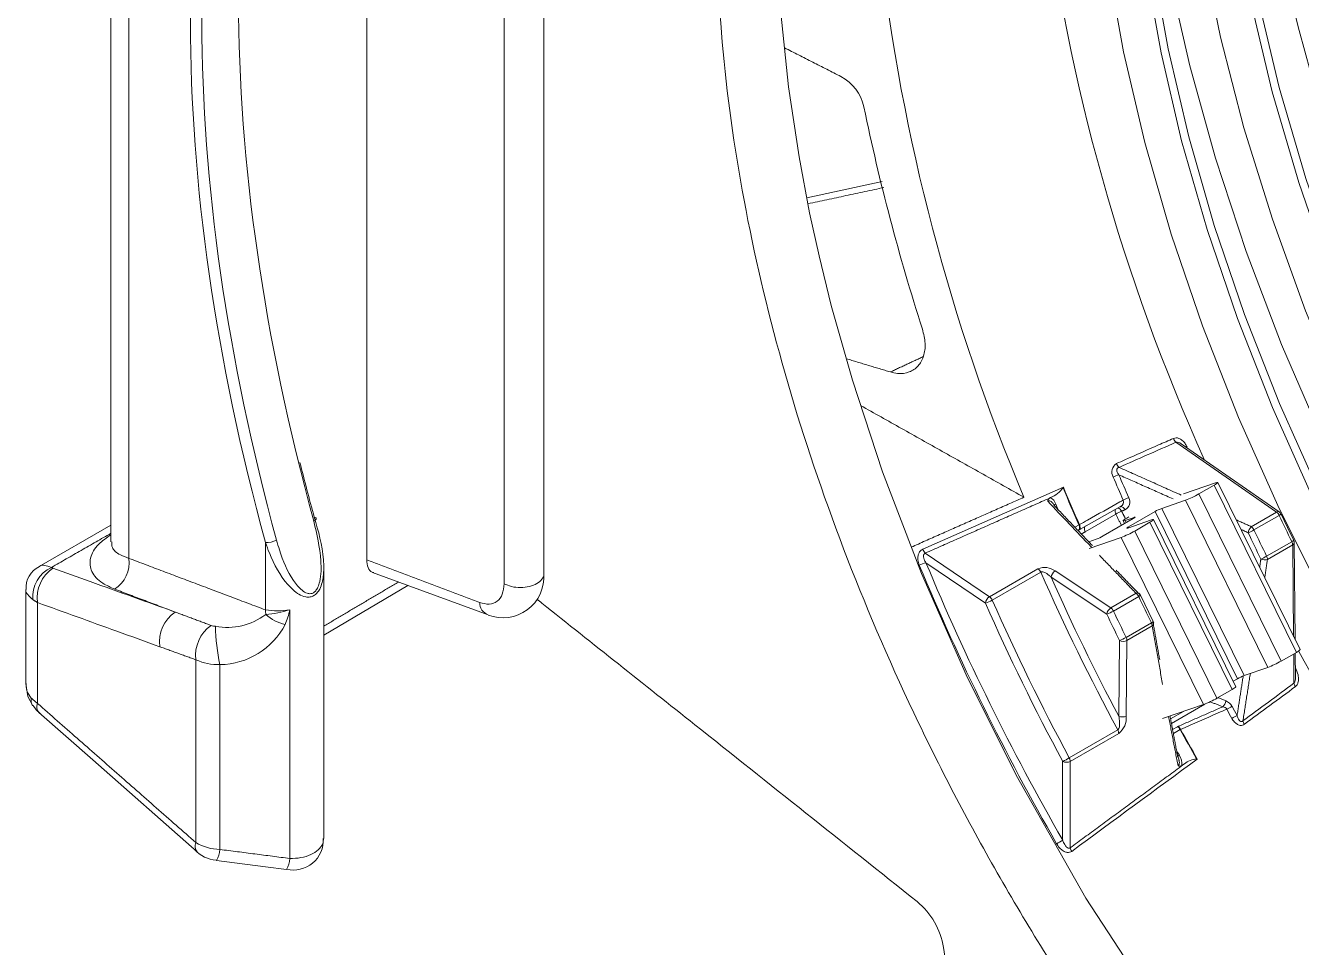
# Model space of a CAD drawing. Extents: x 8 to 113, y 1 to 87.
# Drawn here: x 66.999 to 69.386, y 62.263 to 63.987 of the extents above; entities that cross this region are included whole.
import ezdxf

# ---------------------------------------------------------------- set-up
doc = ezdxf.new("R2010")
doc.units = 0
doc.header["$MEASUREMENT"] = 0
doc.layers.add('OBJECT', color=7, linetype='CONTINUOUS')

msp = doc.modelspace()

# ---------------------------------------------------------------- linework, layer by layer
at = {"layer": 'OBJECT', "linetype": 'Continuous', "lineweight": 15}
for p, q in [((67.6376, 65.5997), (67.6376, 62.9878)), ((67.9686, 62.958), (67.9686, 65.3794)), ((67.8944, 62.9431), (67.8944, 65.358)), ((67.159, 65.1299), (67.159, 63.0213)), ((67.1927, 65.1032), (67.1927, 62.9905)), ((68.602, 63.695), (68.4608, 63.6647)), ((69.3395, 63.0769), (69.1513, 63.2076)), ((69.3445, 63.0774), (69.1611, 63.2048)), ((69.1707, 63.1981), (69.172, 63.1989)), ((68.9407, 63.1239), (68.6776, 63.0076)), ((69.2256, 63.1317), (69.1656, 63.1112)), ((69.1943, 63.111), (69.2226, 63.1273)), ((69.1943, 63.111), (69.3484, 62.7984)), ((69.3766, 62.8147), (69.2226, 63.1273)), ((69.3835, 62.8198), (69.2294, 63.1324)), ((68.9735, 63.0457), (69.0474, 63.0872)), ((69.1248, 63.084), (69.1691, 63.0991)), ((69.3231, 62.7865), (69.1691, 63.0991)), ((69.0389, 63.0732), (68.9817, 63.0402)), ((69.0715, 63.0649), (69.0149, 63.0323)), ((69.0564, 63.0615), (69.073, 63.0671)), ((69.063, 63.0679), (69.0595, 63.0658)), ((69.0627, 63.0494), (69.1122, 63.078)), ((69.0735, 63.0662), (69.073, 63.0671)), ((69.2633, 62.7504), (69.1092, 63.063)), ((69.2663, 62.7654), (69.1122, 63.078)), ((69.1248, 63.084), (69.2789, 62.7714)), ((69.2923, 63.0497), (69.3395, 63.0769)), ((69.3445, 63.0708), (69.2973, 63.0436)), ((67.159, 63.0527), (67.0249, 62.9755)), ((68.9623, 63.0487), (68.97, 63.0531)), ((68.9681, 63.0427), (68.9691, 63.0433)), ((68.9681, 63.0426), (68.9687, 63.043)), ((68.9705, 63.044), (68.9735, 63.0457)), ((69.0526, 63.0608), (69.0552, 63.0555)), ((69.0564, 63.0615), (69.0584, 63.0574)), ((69.1054, 63.0623), (69.0612, 63.0472)), ((69.0627, 63.0494), (69.0634, 63.048)), ((69.0741, 63.0416), (69.1024, 63.0579)), ((69.0741, 63.0416), (69.2281, 62.729)), ((69.2564, 62.7453), (69.1024, 63.0579)), ((67.448, 62.8942), (67.448, 63.02)), ((69.0023, 63.0263), (68.9882, 63.0215)), ((68.9888, 63.0092), (69.0489, 63.0297)), ((69.2029, 62.7171), (69.0489, 63.0297)), ((69.321, 62.9945), (69.3682, 63.0217)), ((69.3697, 63.0158), (69.3225, 62.9886)), ((69.3713, 62.8446), (69.3697, 63.0158)), ((69.3743, 62.8384), (69.3726, 63.02)), ((68.6823, 63.0002), (68.8026, 62.9187)), ((67.5572, 62.4665), (67.5572, 62.9748)), ((68.7949, 62.9068), (68.6836, 62.9823)), ((68.8026, 62.9187), (68.8932, 62.971)), ((68.9253, 62.967), (69.0295, 62.898)), ((67.6481, 62.9642), (67.8645, 62.8846)), ((68.8984, 62.9645), (68.8078, 62.9121)), ((69.0219, 62.8861), (68.9177, 62.9552)), ((66.9997, 62.932), (66.9997, 62.7566)), ((67.5572, 62.847), (67.7145, 62.9397)), ((69.0295, 62.898), (69.0766, 62.9252)), ((69.1088, 62.8726), (69.0851, 62.9217)), ((67.0217, 62.9078), (67.0217, 62.7192)), ((69.0817, 62.9191), (69.0345, 62.8919)), ((67.4937, 62.4293), (67.4937, 62.8945)), ((69.0582, 62.8428), (69.1053, 62.87)), ((69.1068, 62.8641), (69.0597, 62.8369)), ((69.0443, 62.6955), (69.0456, 62.8369)), ((69.0597, 62.8369), (69.0584, 62.6955)), ((67.318, 62.4589), (67.318, 62.8009)), ((69.3484, 62.7984), (69.3766, 62.8147)), ((69.3721, 62.7571), (69.3716, 62.8118)), ((69.375, 62.7678), (69.3746, 62.8135)), ((67.3629, 62.4462), (67.3629, 62.7917)), ((69.2789, 62.7714), (69.3231, 62.7865)), ((69.2582, 62.7607), (69.2663, 62.7654)), ((69.2281, 62.729), (69.2564, 62.7453)), ((69.1263, 62.6909), (69.2029, 62.7171)), ((69.2053, 62.7179), (69.1428, 62.6819)), ((69.1412, 62.6903), (69.1655, 62.7043)), ((68.9518, 62.6173), (69.0424, 62.6697)), ((69.0442, 62.6632), (68.9536, 62.6108)), ((69.145, 62.6704), (69.1542, 62.6757)), ((69.1592, 62.6702), (69.1465, 62.6629)), ((68.9394, 62.4634), (68.9394, 62.6108)), ((68.9536, 62.6108), (68.9536, 62.4493)), ((69.1622, 62.6033), (69.1672, 62.6062))]:
    msp.add_line(p, q, dxfattribs=at)
at = {"layer": 'OBJECT', "linetype": 'Continuous', "lineweight": 15, "flags": 128}
for points in [[(69.4053, 63.1076), (69.3317, 63.2725), (69.2664, 63.4387), (69.2097, 63.6053), (69.1619, 63.7713), (69.1234, 63.9357), (69.0943, 64.0977), (69.0748, 64.2562), (69.065, 64.4104), (69.065, 64.5594), (69.0748, 64.7023), (69.0943, 64.8384), (69.1234, 64.9667), (69.1619, 65.0867), (69.2097, 65.1975), (69.2664, 65.2986), (69.2876, 65.3306)], [(69.4186, 63.1153), (69.345, 63.2802), (69.2797, 63.4464), (69.223, 63.613), (69.1752, 63.7789), (69.1367, 63.9434), (69.1076, 64.1053), (69.0881, 64.2639), (69.0783, 64.4181), (69.0783, 64.5671), (69.0881, 64.71), (69.1076, 64.846), (69.1367, 64.9744), (69.1752, 65.0943), (69.223, 65.2052), (69.2797, 65.3063), (69.2911, 65.3238)], [(70.4083, 61.9389), (70.283, 62.0612), (70.1614, 62.1922), (70.044, 62.331), (69.9316, 62.4769), (69.8247, 62.6291), (69.7241, 62.7868), (69.6301, 62.949), (69.5435, 63.1148), (69.4646, 63.2833), (69.3939, 63.4535), (69.3318, 63.6246), (69.2786, 63.7955), (69.2347, 63.9652), (69.2003, 64.1328), (69.1756, 64.2975), (69.1607, 64.4581), (69.1558, 64.6139), (69.1607, 64.764), (69.1756, 64.9075), (69.2003, 65.0435), (69.2347, 65.1715), (69.2786, 65.2905), (69.2917, 65.3203)], [(70.4371, 62.007), (70.3126, 62.1294), (70.1919, 62.2605), (70.0756, 62.3997), (69.9644, 62.5459), (69.8591, 62.6985), (69.7601, 62.8564), (69.6682, 63.0188), (69.5839, 63.1847), (69.5076, 63.353), (69.4398, 63.5229), (69.381, 63.6932), (69.3314, 63.8631), (69.2914, 64.0314), (69.2611, 64.1971), (69.2409, 64.3594), (69.2307, 64.5172), (69.2307, 64.6695), (69.2409, 64.8156), (69.2611, 64.9545), (69.2914, 65.0853), (69.3314, 65.2074), (69.3468, 65.2458)], [(70.4504, 62.0147), (70.3259, 62.1371), (70.2051, 62.2682), (70.0888, 62.4073), (69.9777, 62.5536), (69.8723, 62.7062), (69.7734, 62.8641), (69.6815, 63.0265), (69.5972, 63.1924), (69.5209, 63.3607), (69.4531, 63.5306), (69.3943, 63.7009), (69.3447, 63.8707), (69.3047, 64.039), (69.2744, 64.2048), (69.2542, 64.3671), (69.244, 64.5248), (69.244, 64.6772), (69.2542, 64.8233), (69.2744, 64.9621), (69.3047, 65.093), (69.3447, 65.2151), (69.354, 65.2386)], [(70.3939, 61.8582), (70.2662, 61.9819), (70.1419, 62.1142), (70.0219, 62.2545), (69.9067, 62.4019), (69.7969, 62.5557), (69.6931, 62.715), (69.5959, 62.8791), (69.5058, 63.0469), (69.4233, 63.2177), (69.3488, 63.3905), (69.2827, 63.5644), (69.2254, 63.7385), (69.1771, 63.9117), (69.1382, 64.0833), (69.1088, 64.2522), (69.0992, 64.3236)], [(70.5863, 61.5672), (70.4543, 61.6632), (70.324, 61.7697), (70.1962, 61.8861), (70.0715, 62.0118), (69.9507, 62.146), (69.8345, 62.2879), (69.7235, 62.4368), (69.6184, 62.5917), (69.5198, 62.7518), (69.4283, 62.9161), (69.3443, 63.0838), (69.2684, 63.2539), (69.201, 63.4253), (69.1425, 63.597), (69.0933, 63.7682), (69.0535, 63.9378), (69.0235, 64.1048), (69.0046, 64.2557)], [(69.1271, 62.1337), (68.9829, 62.355), (68.8523, 62.5848), (68.7586, 62.7725), (68.6752, 62.9621), (68.6023, 63.1523), (68.546, 63.3236), (68.5066, 63.4635), (68.4838, 63.5561), (68.4661, 63.6365), (68.4463, 63.7411), (68.4264, 63.8724), (68.4105, 64.0285)], [(69.2226, 63.1273), (69.2251, 63.1289), (69.2271, 63.1302), (69.2286, 63.1312), (69.2293, 63.132), (69.2294, 63.1325), (69.2288, 63.1326), (69.2275, 63.1323), (69.2256, 63.1317)], [(68.9265, 63.0921), (68.9292, 63.0857), (68.931, 63.0814)], [(69.0557, 63.0812), (69.0548, 63.0828), (69.0536, 63.0843), (69.0524, 63.0855), (69.0511, 63.0864), (69.0498, 63.0869), (69.0485, 63.0872), (69.0473, 63.087), (69.0468, 63.0869)], [(67.5385, 63.06), (67.5404, 63.0612), (67.5418, 63.0624), (67.5427, 63.0635), (67.5431, 63.0646), (67.543, 63.0656), (67.5423, 63.0663), (67.5411, 63.0669), (67.5394, 63.0673)], [(69.0595, 63.0658), (69.0569, 63.0643), (69.0549, 63.063), (69.0535, 63.0619), (69.0527, 63.0612), (69.0526, 63.0607), (69.0532, 63.0606), (69.0545, 63.0609), (69.0564, 63.0615)], [(69.073, 63.0671), (69.0739, 63.0674), (69.0746, 63.0675), (69.0749, 63.0675), (69.0748, 63.0673), (69.0745, 63.0669), (69.0738, 63.0663), (69.0727, 63.0657), (69.0715, 63.0649)], [(69.1024, 63.0579), (69.1049, 63.0595), (69.1069, 63.0608), (69.1084, 63.0618), (69.1091, 63.0626), (69.1092, 63.0631), (69.1086, 63.0632), (69.1073, 63.0629), (69.1054, 63.0623)], [(69.3716, 63.0243), (69.3656, 63.0366), (69.3479, 63.0734)], [(68.97, 63.0531), (68.9706, 63.0515), (68.971, 63.0499), (68.9712, 63.0484), (68.9711, 63.047), (68.9709, 63.0457), (68.9704, 63.0446), (68.9698, 63.0438), (68.9691, 63.0433)], [(68.9703, 63.0439), (68.971, 63.0445), (68.9715, 63.0452), (68.9719, 63.0463), (68.972, 63.0475), (68.972, 63.0488), (68.9717, 63.0503), (68.9713, 63.0519), (68.9707, 63.0535)], [(68.9817, 63.0402), (68.9809, 63.042), (68.9804, 63.0438), (68.9802, 63.0455), (68.9802, 63.0471), (68.9805, 63.0485), (68.981, 63.0496), (68.9818, 63.0505), (68.9822, 63.0507)], [(69.0612, 63.0472), (69.0602, 63.0469), (69.0596, 63.0468), (69.0593, 63.0469), (69.0593, 63.0471), (69.0597, 63.0475), (69.0604, 63.048), (69.0614, 63.0487), (69.0627, 63.0494)], [(67, 62.7566), (67.0036, 62.7322), (67.0129, 62.715)], [(67.0133, 62.7151), (67.0189, 62.707), (67.027, 62.6995)], [(67.0241, 62.702), (67.1249, 62.6135), (67.3203, 62.4418)], [(67.3563, 62.4256), (67.4481, 62.4136), (67.4875, 62.4089)]]:
    msp.add_lwpolyline(points, dxfattribs=at)
at = {"layer": 'OBJECT', "linetype": 'Continuous', "lineweight": 15}
for centre, radius, start, end in [((72.6256, 64.7145), 3.7515, 187.1208, 204.238), ((73.4805, 65.0691), 4.2416, 192.1925, 226.7608), ((72.3238, 64.5607), 3.7509, 186.5893, 202.8385), ((68.4839, 63.8159), 0.0859, 12.5356, 61.6848), ((72.4321, 64.6298), 3.9454, 191.6293, 197.8705), ((69.1628, 63.2201), 0.017, 198.1557, 227.3482), ((69.1533, 63.1969), 0.0109, 45.4318, 100.8495), ((69.0498, 63.1521), 0.0184, 121.6939, 211.3749), ((69.0563, 63.1731), 0.017, 198.0418, 227.3728), ((69.0591, 63.0963), 0.0526, 106.2203, 118.4411), ((73.0951, 64.8638), 4.4107, 202.9704, 203.5796), ((73.0846, 64.8592), 4.388, 202.9695, 203.5802), ((68.901, 63.1491), 0.0473, 288.8722, 326.118), ((73.0154, 64.8197), 4.4144, 202.6091, 203.5908), ((73.018, 64.8209), 4.4164, 202.598, 203.5906), ((69.1085, 63.2596), 0.1716, 290.6837, 300.0064), ((68.9196, 63.0969), 0.00793, 129.4057, 177.7749), ((68.9066, 63.0858), 0.0209, 17.489, 62.3131), ((68.9282, 63.0869), 0.00546, 107.9789, 155.1406), ((69.0434, 63.0962), 0.0098, 294.2356, 19.5265), ((69.0801, 63.049), 0.0574, 107.3823, 118.5734), ((69.0487, 63.0959), 0.0163, 295.4166, 29.2662), ((69.0481, 63.0787), 0.0107, 162.0797, 210.9383), ((69.0827, 63.0008), 0.0846, 112.9848, 121.1162), ((69.0403, 63.0749), 0.01, 22.0948, 75.8062), ((69.1551, 63.0036), 0.0859, 110.6873, 120.0055), ((69.3423, 63.0733), 0.00464, 61.5415, 128.2283), ((69.3304, 63.0644), 0.0155, 24.5897, 54.2201), ((69.3388, 63.0691), 0.01, 25.3916, 55.2208), ((69.3422, 63.0772), 0.00677, 289.3616, 326.3041), ((68.9722, 63.0405), 0.00387, 120.8064, 156.616), ((68.9882, 63.1902), 0.1716, 290.6837, 300.006), ((69.3083, 63.0343), 0.0222, 136.0275, 169.1653), ((69.2588, 63.1114), 0.078, 290.8051, 299.6286), ((69.2832, 63.0371), 0.0155, 24.5897, 54.2201), ((73.0239, 64.8108), 4.1244, 205.3708, 206.1274), ((67.4504, 63.0575), 0.0376, 266.3609, 299.1434), ((68.972, 63.1066), 0.0858, 290.6838, 300.0062), ((73.0158, 64.8069), 4.1274, 205.3699, 206.1282), ((69.3654, 63.0291), 0.00781, 290.705, 322.4404), ((69.3558, 63.0154), 0.0138, 1.5846, 27.1691), ((69.3676, 63.0204), 0.00501, 294.347, 355.5846), ((69.3626, 63.0199), 0.01, 0.5421, 26.1299), ((68.6938, 63.0128), 0.017, 197.7462, 227.3961), ((69.2749, 63.0753), 0.093, 292.2929, 299.6895), ((69.3087, 62.9882), 0.0138, 1.5846, 27.1691), ((67.0441, 62.9352), 0.044, 115.3658, 184.1871), ((67.0735, 62.9184), 0.0609, 115.1069, 184.8319), ((67.0878, 62.9168), 0.0667, 123.8985, 187.7), ((67.1338, 62.9828), 0.0594, 302.7977, 7.4671), ((68.6927, 62.9388), 0.0445, 101.9243, 118.9535), ((72.9134, 64.7456), 4.5958, 202.6236, 209.8687), ((72.9101, 64.7437), 4.5788, 202.6236, 209.8687), ((68.9057, 62.9407), 0.0328, 53.2634, 112.4017), ((68.8841, 62.9584), 0.0156, 23.1191, 54.1366), ((68.9345, 62.9527), 0.0169, 122.8086, 171.8101), ((69.3173, 63.0064), 0.0186, 247.446, 286.1923), ((67.8924, 62.9557), 0.0764, 248.7233, 4.2209), ((72.7843, 64.6796), 4.2475, 203.8151, 208.2422), ((72.7811, 64.6779), 4.2301, 204.0329, 207.946), ((69.0793, 62.9197), 0.00607, 50.0903, 115.9164), ((69.0676, 62.9126), 0.0155, 24.5897, 54.2201), ((69.079, 62.926), 0.00739, 290.9076, 324.6441), ((69.076, 62.9174), 0.01, 25.3704, 44.2267), ((67.8737, 62.9079), 0.0249, 179.5711, 248.9844), ((68.8114, 62.9045), 0.0167, 121.9927, 172.1097), ((68.7811, 62.9584), 0.0534, 284.9509, 299.9758), ((72.7887, 64.6744), 4.3675, 203.8726, 208.1948), ((68.7934, 62.906), 0.0156, 23.1191, 54.1366), ((72.7861, 64.6728), 4.3505, 203.8726, 208.1948), ((69.0387, 62.8837), 0.0169, 122.8144, 171.809), ((69.0204, 62.8854), 0.0155, 24.5897, 54.2201), ((72.8083, 64.6863), 4.1244, 205.3708, 206.1274), ((67.3162, 62.8343), 0.0666, 123.4813, 187.7439), ((67.3767, 62.9805), 0.1192, 259.3133, 307.0803), ((67.47, 63.0259), 0.1335, 260.5469, 280.2424), ((67.3978, 62.887), 0.0507, 358.2747, 8.1491), ((67.4336, 63.0777), 0.1929, 274.4391, 288.1619), ((67.5025, 62.9467), 0.0817, 228.6206, 257.6431), ((67.3374, 62.9286), 0.16, 337.3241, 347.6762), ((68.9991, 62.9534), 0.071, 288.7271, 299.9255), ((69.1021, 62.8779), 0.00854, 292.0894, 321.0324), ((69.0998, 62.8682), 0.01, 9.7676, 26.1272), ((67.3842, 62.8098), 0.0668, 124.2495, 187.6846), ((67.356, 62.8902), 0.0268, 249.5472, 267.0817), ((67.7415, 62.8718), 0.387, 181.2435, 191.9446), ((67.3606, 62.9322), 0.1405, 270.9352, 332.3187), ((69.093, 62.8637), 0.0138, 1.5846, 27.1691), ((69.1035, 62.8693), 0.00616, 302.9278, 5.628), ((69.016, 62.9158), 0.0843, 290.5478, 299.9669), ((69.0527, 62.8507), 0.0155, 243.0143, 296.7105), ((69.0458, 62.8365), 0.0138, 1.5846, 27.1691), ((67.3589, 62.8866), 0.0949, 244.4804, 272.4119), ((69.3695, 62.8316), 0.0183, 292.9194, 319.8645), ((73.1405, 64.8597), 4.2786, 208.5124, 226.8495), ((69.2625, 62.9471), 0.1716, 290.684, 300.0056), ((69.3092, 62.6911), 0.0858, 110.6816, 120.0085), ((69.3616, 62.7655), 0.0134, 321.3822, 10.2107), ((69.3873, 62.7597), 0.0154, 189.7009, 215.7586), ((67.0279, 62.7248), 0.0184, 166.1662, 213.4217), ((69.1423, 62.8777), 0.1716, 290.684, 300.0053), ((69.2493, 62.7622), 0.0183, 292.9194, 319.8645), ((67.0366, 62.7125), 0.0163, 155.7348, 219.952), ((69.225, 62.7267), 0.0197, 315.5977, 352.6978), ((69.2375, 62.7022), 0.0109, 34.9563, 81.6197), ((69.2355, 62.7024), 0.0236, 28.9532, 67.5782), ((69.4485, 62.3555), 0.4067, 118.2264, 119.8023), ((73.2727, 64.9503), 4.6084, 209.1094, 209.3526), ((73.2396, 64.9317), 4.5592, 209.1083, 209.3534), ((69.0213, 62.6925), 0.0372, 308.1162, 4.6652), ((69.0514, 62.7094), 0.0155, 243.014, 296.7148), ((69.5344, 62.2062), 0.5594, 118.7119, 119.8576), ((69.2919, 62.6893), 0.0155, 189.6754, 215.8809), ((69.0301, 62.6627), 0.0142, 1.7853, 29.2918), ((69.1462, 62.6634), 0.0147, 27.9049, 57.2364), ((69.1454, 62.6644), 0.0158, 23.0227, 49.7143), ((73.1906, 64.9032), 4.6085, 208.982, 209.7615), ((73.1888, 64.9022), 4.6056, 208.9829, 209.7726), ((68.8632, 62.7707), 0.1771, 295.4912, 300.0028), ((68.9465, 62.6245), 0.0154, 242.6092, 297.3913), ((68.9394, 62.6104), 0.0142, 1.7853, 29.2918), ((-69.3122, 250.7327), 233.6051, 306.291248, 306.362708), ((73.0876, 64.8448), 4.5148, 209.3504, 209.4883), ((69.1866, 62.5698), 0.0601, 118.8621, 122.8945), ((69.134, 62.6067), 0.0284, 353.1169, 33.6313), ((69.1921, 62.5782), 0.0374, 93.2509, 131.6432), ((69.1581, 62.6086), 0.00671, 244.0124, 307.5504), ((67.5005, 62.4635), 0.0559, 256.617, 3.0622), ((67.3586, 62.4825), 0.0561, 220.5087, 267.7218), ((67.3328, 62.4522), 0.0162, 155.5819, 220.0957), ((67.3644, 62.5377), 0.0915, 239.467, 269.0165), ((67.3205, 62.4483), 0.0424, 327.5711, 357.2285), ((69.9737, 60.644), 2.0927, 119.6175, 119.9769), ((68.9689, 62.4518), 0.0156, 189.6015, 216.2681), ((67.4491, 62.4314), 0.0447, 329.2422, 357.317), ((68.5773, 62.2397), 0.1412, 9.4457, 50.5543)]:
    msp.add_arc(centre, radius, start, end, dxfattribs=at)
for centre, major_axis, ratio, start_param, end_param in [((69.5036, 62.7748), (-1.4763, 2.6477), 0.567168, 0.42627, 1.161624), ((69.4242, 62.7291), (-1.4838, 2.6607), 0.567218, 0.427779, 1.160034), ((69.435, 62.7352), (-1.4763, 2.6477), 0.567168, 0.427819, 1.160075), ((69.5144, 62.7808), (-1.4838, 2.6607), 0.567218, 1.124533, 1.161584), ((70.6808, 63.4544), (-1.2049, 2.0987), 0.563161, 1.432869, 1.455497), ((70.4239, 63.306), (-1.2201, 2.1015), 0.591539, 1.430067, 1.452695), ((70.4308, 63.31), (-1.2151, 2.0928), 0.591598, 1.43006, 1.452689)]:
    msp.add_ellipse(centre, major_axis=major_axis, ratio=ratio, start_param=start_param, end_param=end_param, dxfattribs=at)
for points, knots in [([(70.1057, 61.0283), (70.0275, 61.0775), (69.8712, 61.1758), (69.641, 61.3647), (69.417, 61.5816), (69.2034, 61.8267), (69.0041, 62.0955), (68.8238, 62.3821), (68.6658, 62.6815), (68.5326, 62.9886), (68.4265, 63.2981), (68.3495, 63.6047), (68.3027, 63.9033), (68.287, 64.1886), (68.3027, 64.4558), (68.3495, 64.7003), (68.4265, 64.9179), (68.5326, 65.1051), (68.6658, 65.2582), (68.8237, 65.3757), (69.0047, 65.4518), (69.1545, 65.4882), (69.2474, 65.4858), (69.2683, 65.4852)], [0, 0, 0, 0, 0.0484559, 0.0969118, 0.1453677, 0.1947963, 0.2442249, 0.2936534, 0.343082, 0.3925105, 0.4419391, 0.4913677, 0.5407963, 0.5902248, 0.6396534, 0.689082, 0.7385106, 0.7879391, 0.8373677, 0.8867962, 0.9362248, 0.9856534, 1, 1, 1, 1]), ([(68.677, 63.4191), (68.6792, 63.4101), (68.6836, 63.392), (68.6803, 63.3677), (68.6699, 63.3488), (68.6528, 63.3375), (68.634, 63.335), (68.6215, 63.338), (68.6171, 63.339)], [0, 0, 0, 0, 0.176395, 0.352771, 0.530031, 0.710812, 0.896029, 1, 1, 1, 1]), ([(69.0401, 63.1678), (69.0454, 63.1701), (69.0716, 63.1817), (69.1071, 63.1974), (69.1374, 63.2107), (69.1466, 63.2148)], [0, 0, 0, 0, 0.147809, 0.739044, 1, 1, 1, 1]), ([(69.1513, 63.2076), (69.1333, 63.1997), (69.0978, 63.184), (69.0624, 63.1683), (69.0448, 63.1606)], [0, 0, 0, 0, 0.5049364, 1, 1, 1, 1]), ([(69.172, 63.1989), (69.1709, 63.201), (69.1686, 63.2057), (69.1634, 63.2114), (69.1575, 63.215), (69.1516, 63.2163), (69.1483, 63.2153), (69.1466, 63.2148)], [0, 0, 0, 0, 0.204223, 0.437019, 0.666134, 0.832753, 1, 1, 1, 1]), ([(69.0444, 63.1468), (69.0434, 63.1483), (69.0416, 63.1508), (69.0404, 63.1545), (69.0405, 63.1567), (69.0411, 63.1582), (69.0418, 63.1592), (69.0431, 63.1601), (69.0441, 63.1604), (69.0448, 63.1606)], [0, 0, 0, 0, 0.316245, 0.5292755, 0.6435027, 0.7163863, 0.8163863, 0.8696793, 1, 1, 1, 1]), ([(68.9407, 63.1239), (68.9407, 63.1238), (68.9405, 63.1234), (68.9404, 63.123), (68.9403, 63.1227)], [0, 0, 0, 0, 0.09655, 1, 1, 1, 1]), ([(68.9198, 63.0946), (68.9192, 63.0953), (68.9179, 63.0967), (68.9157, 63.0979), (68.9141, 63.0981), (68.9128, 63.098), (68.9121, 63.0975), (68.9117, 63.0972)], [0, 0, 0, 0, 0.262302, 0.530035, 0.705848, 0.790946, 1, 1, 1, 1]), ([(68.9931, 63.0117), (68.9929, 63.0119), (68.9656, 63.0403), (68.9385, 63.0688), (68.9117, 63.0972)], [0, 0, 0, 0, 0.006595, 1, 1, 1, 1]), ([(68.924, 63.0889), (68.9229, 63.0908), (68.9218, 63.0929), (68.92, 63.0945), (68.9198, 63.0946)], [0, 0, 0, 0, 0.897523, 1, 1, 1, 1]), ([(68.9707, 63.0535), (68.9757, 63.0563), (69.001, 63.0705), (69.0283, 63.0858), (69.0505, 63.0983), (69.0526, 63.0994)], [0, 0, 0, 0, 0.184761, 0.923835, 1, 1, 1, 1]), ([(67.5394, 63.0673), (67.547, 63.0413), (67.5574, 63.0054), (67.5575, 62.9629), (67.5542, 62.9445), (67.5504, 62.9336), (67.5448, 62.9254), (67.5387, 62.9204), (67.5315, 62.9178), (67.5218, 62.918), (67.5066, 62.9244), (67.4803, 62.9493), (67.4608, 62.9849), (67.4504, 63.0135), (67.448, 63.02)], [0, 0, 0, 0, 0.255757, 0.353299, 0.390943, 0.433, 0.465376, 0.492663, 0.519967, 0.553781, 0.60556, 0.705446, 0.93291, 1, 1, 1, 1]), ([(67.4687, 63.0247), (67.4705, 63.0185), (67.4783, 62.9916), (67.4928, 62.9579), (67.5129, 62.9326), (67.5247, 62.9251), (67.5322, 62.924), (67.5378, 62.9258), (67.5426, 62.9299), (67.5468, 62.9371), (67.5524, 62.9557), (67.5527, 62.9995), (67.5442, 63.0358), (67.5385, 63.06)], [0, 0, 0, 0, 0.070553, 0.307165, 0.406629, 0.455085, 0.484866, 0.508035, 0.531171, 0.55963, 0.598654, 0.732872, 1, 1, 1, 1]), ([(67.166, 62.9329), (67.1582, 62.9364), (67.1385, 62.9452), (67.1205, 62.965), (67.1182, 62.9907), (67.131, 63.0153), (67.1508, 63.0289), (67.159, 63.0346)], [0, 0, 0, 0, 0.15243, 0.383935, 0.611798, 0.83797, 1, 1, 1, 1]), ([(67.1606, 63.0214), (67.1605, 63.0177), (67.1603, 63.0083), (67.1729, 62.9977), (67.1871, 62.9926), (67.1927, 62.9905)], [0, 0, 0, 0, 0.27334, 0.711065, 1, 1, 1, 1]), ([(68.6712, 62.9777), (68.6702, 62.9809), (68.6683, 62.9866), (68.6686, 62.9949), (68.6707, 63.0013), (68.6739, 63.0056), (68.6766, 63.007), (68.6776, 63.0076)], [0, 0, 0, 0, 0.293349, 0.517044, 0.700106, 0.883915, 1, 1, 1, 1]), ([(68.6823, 63.0002), (68.6818, 63), (68.6806, 62.9994), (68.6797, 62.998), (68.679, 62.996), (68.6789, 62.9929), (68.6802, 62.9879), (68.6823, 62.9844), (68.6836, 62.9823)], [0, 0, 0, 0, 0.094776, 0.206769, 0.250254, 0.423792, 0.661917, 1, 1, 1, 1]), ([(67.0252, 62.975), (67.0255, 62.9754), (67.0272, 62.9778), (67.0348, 62.9777), (67.0433, 62.975), (67.0477, 62.9735)], [0, 0, 0, 0, 0.080166, 0.520163, 1, 1, 1, 1]), ([(67.0506, 62.9722), (67.0738, 62.9638), (67.1501, 62.9364), (67.2264, 62.909), (67.2795, 62.8899)], [0, 0, 0, 0, 0.304154, 1, 1, 1, 1]), ([(67.6508, 62.964), (67.6498, 62.9641), (67.6449, 62.9649), (67.6392, 62.9727), (67.6381, 62.9827), (67.6376, 62.9878)], [0, 0, 0, 0, 0.113717, 0.556126, 1, 1, 1, 1]), ([(67.8944, 62.9431), (67.899, 62.9411), (67.908, 62.937), (67.9253, 62.9354), (67.9422, 62.9373), (67.9567, 62.9429), (67.9658, 62.9512), (67.9697, 62.9579), (67.9686, 62.9612), (67.9686, 62.9612)], [0, 0, 0, 0, 0.166053, 0.332103, 0.498163, 0.664215, 0.830267, 0.996317, 1, 1, 1, 1]), ([(68.8984, 62.9645), (68.8989, 62.9647), (68.8997, 62.965), (68.9015, 62.9652), (68.9045, 62.9647), (68.909, 62.9626), (68.9136, 62.9593), (68.9165, 62.9564), (68.9177, 62.9552)], [0, 0, 0, 0, 0.080202, 0.124114, 0.261072, 0.466394, 0.75649, 1, 1, 1, 1]), ([(67.0129, 62.9133), (67.0094, 62.9164), (67.0028, 62.9223), (66.9989, 62.9289), (67.0001, 62.9315), (67.0003, 62.932)], [0, 0, 0, 0, 0.47931, 0.918826, 1, 1, 1, 1]), ([(67.8488, 62.9081), (67.855, 62.9064), (67.8674, 62.9031), (67.8821, 62.9093), (67.8926, 62.9222), (67.8938, 62.9361), (67.8944, 62.9431)], [0, 0, 0, 0, 0.248878, 0.497121, 0.748419, 1, 1, 1, 1]), ([(67.2502, 62.8253), (67.2234, 62.835), (67.1473, 62.8625), (67.0711, 62.89), (67.0217, 62.9078)], [0, 0, 0, 0, 0.351743, 1, 1, 1, 1]), ([(67.956, 62.9139), (67.9591, 62.9114), (68.0576, 62.8333), (68.2948, 62.645), (68.5285, 62.459), (68.667, 62.3488)], [0, 0, 0, 0, 0.0130229, 0.41499, 1, 1, 1, 1]), ([(69.3748, 62.7506), (69.3754, 62.7511), (69.3772, 62.7526), (69.3795, 62.7567), (69.381, 62.7638), (69.3801, 62.7742), (69.3767, 62.7816), (69.3748, 62.7859)], [0, 0, 0, 0, 0.065224, 0.205583, 0.387124, 0.641679, 1, 1, 1, 1]), ([(67.0006, 62.7567), (67.0006, 62.7522), (67.0005, 62.742), (67.0066, 62.7338), (67.01, 62.7292)], [0, 0, 0, 0, 0.436885, 1, 1, 1, 1]), ([(69.2767, 62.6867), (69.2925, 62.6984), (69.3243, 62.7218), (69.3561, 62.7453), (69.3721, 62.7571)], [0, 0, 0, 0, 0.497589, 1, 1, 1, 1]), ([(69.2299, 62.73), (69.2319, 62.7292), (69.2368, 62.7273), (69.2417, 62.7254), (69.2445, 62.7242)], [0, 0, 0, 0, 0.421265, 1, 1, 1, 1]), ([(69.3748, 62.7506), (69.3588, 62.7389), (69.327, 62.7154), (69.2952, 62.6919), (69.2794, 62.6803)], [0, 0, 0, 0, 0.502411, 1, 1, 1, 1]), ([(69.2464, 62.7084), (69.2411, 62.7061), (69.2123, 62.6935), (69.1835, 62.6809), (69.16, 62.6706)], [0, 0, 0, 0, 0.18397, 1, 1, 1, 1]), ([(69.0443, 62.6955), (69.045, 62.6918), (69.0461, 62.6861), (69.046, 62.6784), (69.0452, 62.6741), (69.0443, 62.6718), (69.0436, 62.6706), (69.043, 62.67), (69.0425, 62.6697), (69.0424, 62.6697)], [0, 0, 0, 0, 0.4280307, 0.6684596, 0.8276355, 0.898113, 0.9325523, 0.9858554, 1, 1, 1, 1]), ([(69.2794, 62.6803), (69.2782, 62.6796), (69.2759, 62.6782), (69.2716, 62.678), (69.267, 62.6794), (69.2616, 62.6832), (69.258, 62.6878), (69.2562, 62.6909), (69.2559, 62.6914)], [0, 0, 0, 0, 0.150519, 0.30157, 0.446349, 0.651006, 0.947063, 1, 1, 1, 1]), ([(69.2657, 62.6968), (69.2658, 62.6964), (69.2665, 62.6939), (69.2679, 62.6902), (69.27, 62.6872), (69.2715, 62.6859), (69.2724, 62.6854), (69.2736, 62.6851), (69.2746, 62.6853), (69.2757, 62.6858), (69.2763, 62.6864), (69.2767, 62.6867)], [0, 0, 0, 0, 0.06557, 0.414184, 0.624197, 0.645307, 0.751125, 0.796156, 0.87184, 0.914702, 1, 1, 1, 1]), ([(69.1571, 62.612), (69.1571, 62.6125), (69.1567, 62.6155), (69.1555, 62.6182), (69.1545, 62.6205)], [0, 0, 0, 0, 0.157644, 1, 1, 1, 1]), ([(69.1552, 62.6026), (69.1555, 62.6028), (69.1563, 62.6031), (69.157, 62.6043), (69.1576, 62.6061), (69.1578, 62.6088), (69.1574, 62.6109), (69.1571, 62.612)], [0, 0, 0, 0, 0.151039, 0.287098, 0.410025, 0.704484, 1, 1, 1, 1]), ([(69.1911, 62.6152), (69.1911, 62.6152), (69.1907, 62.6154), (69.1903, 62.6155), (69.19, 62.6156)], [0, 0, 0, 0, 0.0978519, 1, 1, 1, 1]), ([(67.4937, 62.4293), (67.5007, 62.4295), (67.5147, 62.43), (67.5334, 62.4359), (67.5475, 62.445), (67.5561, 62.4557), (67.5565, 62.4632), (67.5566, 62.4666)], [0, 0, 0, 0, 0.209662, 0.420713, 0.628988, 0.836085, 1, 1, 1, 1]), ([(68.9564, 62.4426), (68.9551, 62.4419), (68.9525, 62.4405), (68.9475, 62.4404), (68.9415, 62.4424), (68.9347, 62.4474), (68.9303, 62.4529), (68.9283, 62.4564), (68.928, 62.4568)], [0, 0, 0, 0, 0.134976, 0.269855, 0.440235, 0.672948, 0.958922, 1, 1, 1, 1]), ([(68.9394, 62.4634), (68.9405, 62.4605), (68.9424, 62.4559), (68.946, 62.451), (68.9488, 62.4488), (68.9506, 62.4483), (68.9518, 62.4483), (68.9527, 62.4486), (68.9533, 62.4491), (68.9536, 62.4493)], [0, 0, 0, 0, 0.379741, 0.62896, 0.788546, 0.861047, 0.897858, 0.960421, 1, 1, 1, 1]), ([(68.8505, 61.3651), (68.8499, 61.3688), (68.8315, 61.493), (68.787, 61.7925), (68.7428, 62.0878), (68.7165, 62.2629)], [0, 0, 0, 0, 0.012487, 0.414672, 1, 1, 1, 1])]:
    msp.add_open_spline(points, degree=3, knots=knots, dxfattribs=at)
for points in [[(68.419, 63.9452), (68.5246, 63.8915)], [(68.605, 63.684), (68.4629, 63.6534)], [(68.6171, 63.339), (68.5347, 63.3638)], [(68.6171, 63.339), (68.6786, 63.3677)], [(68.867, 63.1048), (68.5615, 63.2763)], [(69.0448, 63.1606), (69.1613, 63.1087)], [(69.1461, 63.1016), (69.0444, 63.1468)], [(68.6563, 63.0115), (68.867, 63.1048)], [(68.9146, 63.103), (68.6823, 63.0002)], [(68.9163, 63.1043), (68.9146, 63.103)], [(68.924, 63.0889), (68.995, 63.0143)], [(69.0493, 63.0521), (69.0389, 63.0732)], [(69.0557, 63.0812), (69.0496, 63.0787)], [(69.0496, 63.0787), (69.0563, 63.0657)], [(69.2639, 63.0625), (69.2923, 63.0497)], [(68.969, 63.0432), (68.9703, 63.0439)], [(68.97, 63.0531), (68.9707, 63.0535)], [(68.9817, 63.0402), (68.9744, 63.036)], [(69.2865, 63.0385), (69.2727, 63.0447)], [(67.159, 63.0374), (67.0477, 62.9735)], [(69.0766, 62.9252), (69.0081, 62.9962)], [(67.0477, 62.9735), (67.0506, 62.9722)], [(67.1927, 62.9905), (67.448, 62.8942)], [(67.6376, 62.9878), (67.8488, 62.9081)], [(69.0396, 62.9682), (69.0844, 62.9218)], [(69.3078, 62.9733), (69.3102, 62.9893)], [(69.3225, 62.9886), (69.3174, 62.954)], [(67.5572, 62.8637), (67.6969, 62.9462)], [(67.2795, 62.8899), (67.166, 62.9329)], [(67.0217, 62.9078), (67.0129, 62.9133)], [(67.2795, 62.8899), (67.3466, 62.8651)], [(69.1264, 62.7547), (69.1068, 62.8641)], [(69.1084, 62.8708), (69.1209, 62.8008)], [(67.318, 62.8009), (67.2502, 62.8253)], [(69.2657, 62.6968), (69.2772, 62.7707)], [(69.2905, 62.7753), (69.2767, 62.6867)], [(67.01, 62.7292), (67.0217, 62.7192)], [(67.0217, 62.7192), (67.318, 62.4589)], [(69.1556, 62.6764), (69.2391, 62.713)], [(69.2391, 62.713), (69.2153, 62.7223)], [(69.1552, 62.6026), (69.1376, 62.6948)], [(69.1402, 62.6957), (69.1545, 62.6205)], [(69.1556, 62.6764), (69.1542, 62.6757)], [(69.16, 62.6706), (69.1592, 62.6702)], [(68.9536, 62.4493), (69.1672, 62.6062)], [(67.3629, 62.4462), (67.4937, 62.4293)]]:
    msp.add_open_spline(points, degree=1, dxfattribs=at)

doc.saveas('drawing.dxf')
